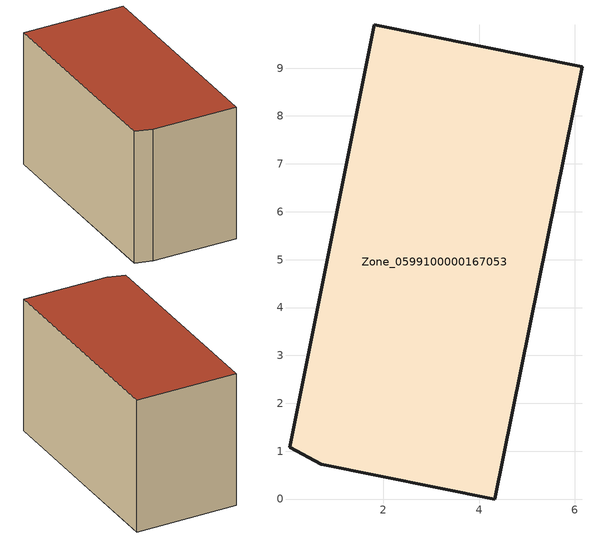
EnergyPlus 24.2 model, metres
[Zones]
Zone_0599100000167053
 floor ground (C_G): 0.71,0.73 0.04,1.08 1.81,9.9 6.15,9.03 4.33,0 z0
 wall outside (C_F): 4.33,0 6.15,9.03 1.81,9.9 0.04,1.08 0.71,0.73 4.33,0 z0:5.89
 roof outside (C_R): 0.71,0.73 4.33,0 6.15,9.03 1.81,9.9 0.04,1.08 z5.89
[BUILDING]
Pand.0599100000167053: North Axis=0; Terrain=City; Loads Convergence Tolerance Value=0.04; Temperature Convergence Tolerance Value=0.4; Solar Distribution=FullExterior; Maximum Number of Warmup Days=25; Minimum Number of Warmup Days=1
[Site:Location]
Rotterdam.The.Hague.AP_ZH_NLD Design_Conditions: Latitude=51.96; Longitude=4.45; Time Zone=1; Elevation=-4.5
[SITE:GROUNDTEMPERATURE:BUILDINGSURFACE]
18, 18, 18, 18, 18, 18, 18, 18, 18, 18, 18, 18
[MATERIAL] Thermal Absorptance=0.9; Solar Absorptance=0.7; Visible Absorptance=0.7
Name | Roughness | Thickness | Conductivity | Density | Specific Heat
G.TI.1965-1974 | MediumSmooth | 0.15 | 0.882353 | 540 | 1210
F.TI.1965-1974 | Rough | 0.3 | 0.697674 | 1920 | 840
R.TI.1965-1974 | MediumRough | 0.2 | 0.232558 | 1500 | 1000
[CONSTRUCTION]
C_G: G.TI.1965-1974
C_F: F.TI.1965-1974
C_R: R.TI.1965-1974
[ZONE]
Zone_0599100000167053: Type=1; Multiplier=1; Ceiling Height=Autocalculate; Volume=Autocalculate; Floor Area=autocalculate; Part of Total Floor Area=Yes
[ZONEINFILTRATION:DESIGNFLOWRATE]
Infil_Zone_0599100000167053: Zone or ZoneList or Space or SpaceList=Zone_0599100000167053; Schedule=AlwaysOn; Design Flow Rate Calculation Method=Flow/Area; Flow Rate per Floor Area=0.003; Constant Term Coefficient=1; Temperature Term Coefficient=0; Velocity Term Coefficient=0; Velocity Squared Term Coefficient=0
[HVACTEMPLATE:ZONE:IDEALLOADSAIRSYSTEM]
Zone_0599100000167053: Maximum Heating Supply Air Temperature=50; Minimum Cooling Supply Air Temperature=13; Maximum Heating Supply Air Humidity Ratio=0.0156; Minimum Cooling Supply Air Humidity Ratio=0.0077; Heating Limit=NoLimit; Cooling Limit=NoLimit; Dehumidification Control Type=ConstantSensibleHeatRatio; Cooling Sensible Heat Ratio=0.7; Dehumidification Setpoint=60; Humidification Control Type=None; Humidification Setpoint=30; Outdoor Air Method=None; Outdoor Air Flow Rate per Person=0.00944; Outdoor Air Flow Rate per Zone Floor Area=0; Outdoor Air Flow Rate per Zone=0; Demand Controlled Ventilation Type=None; Outdoor Air Economizer Type=NoEconomizer; Heat Recovery Type=None; Sensible Heat Recovery Effectiveness=0.7; Latent Heat Recovery Effectiveness=0.65
[ZONECONTROL:THERMOSTAT]
ThermostatControl_Zone_0599100000167053: Zone or ZoneList=Zone_0599100000167053; Control Type Schedule=DualSetpointControlType; Control 1=Thermostat_Zone_0599100000167053; Temperature Difference Between Cutout And Setpoint=0
[THERMOSTATSETPOINT:DUALSETPOINT]
Thermostat_Zone_0599100000167053: Heating Setpoint Temperature Schedule=HeatingSetpoint_Zone_0599100000167053; Cooling Setpoint Temperature Schedule=CoolingSetpoint_Zone_0599100000167053
[SCHEDULE:COMPACT]
HeatingSetpoint_Zone_0599100000167053: Through: 12/31, For: AllDays, Until: 24:00, 21
CoolingSetpoint_Zone_0599100000167053: Through: 12/31, For: AllDays, Until: 24:00, 24
DualSetpointControlType: Through: 12/31, For: AllDays, Until: 24:00, 4
AlwaysOn: Through: 12/31, For: AllDays, Until: 24:00, 1
